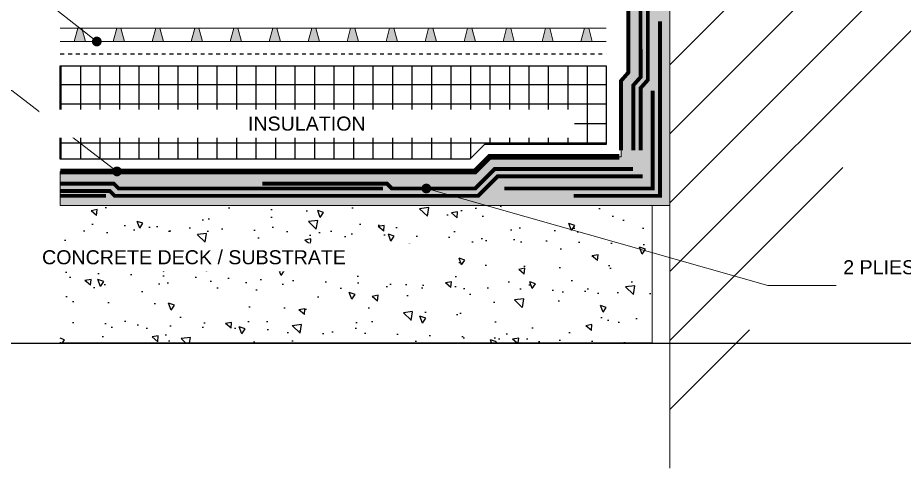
# Model space of a CAD drawing. Header units: inches. Extents: x 550 to 679, y 66 to 93.
# Drawn here: x 613.74 to 636.48, y 66.41 to 77.97 of the extents above; entities that cross this region are included whole.
import ezdxf
from ezdxf import colors
from ezdxf.entities.mleader import LeaderData, LeaderLine
from ezdxf.math import Vec2, Vec3

# ---------------------------------------------------------------- set-up
doc = ezdxf.new("R2010")
doc.units = ezdxf.units.IN
doc.header["$MEASUREMENT"] = 0
doc.linetypes.add('Dash', pattern=[0.25, 0.125, -0.125])
doc.linetypes.add('Dashed - Dense', pattern=[0.8, 0.5, -0.3])
doc.layers.get('Defpoints').update_dxf_attribs({"color": 103})
for name, color, linetype, lineweight in [('BP Drainage Mat', 191, 'Continuous', 0), ('BP Others', 190, 'Continuous', 0), ('BP Primer', 2, 'Continuous', 0), ('BP Text', 20, 'Continuous', 0), ('Drainage Mat', 191, 'Continuous', 0), ('RAM Black Pearl Sheet', 165, 'Continuous', 0)]:
    doc.layers.add(name, color=color, linetype=linetype, lineweight=lineweight)
doc.layers.add('BP Insulation Border', color=8, linetype='Continuous')
doc.layers.add('BP Insulation Foam', color=9, linetype='Continuous')
doc.layers.add('BP Protection Course', color=99, linetype='Continuous', lineweight=0, true_color=0x216123)
doc.layers.add('Protection Course', color=99, linetype='Dashed - Dense', lineweight=0, true_color=0x216123)
doc.styles.get("Standard").update_dxf_attribs({"font": 'ARIALN.TTF'})

# ---------------------------------------------------------------- blocks, each defined once
blk = doc.blocks.new('_Dot')
at = {"color": 0, "linetype": 'ByBlock', "lineweight": -2}
blk.add_line((-0.5, 0), (-1, 0), dxfattribs=at)
at = {"color": 0, "linetype": 'ByBlock', "const_width": 0.5}
blk.add_lwpolyline([(-0.25, 0, 1), (0.25, 0, 1)], format="xyb", close=True, dxfattribs=at)
blk = doc.blocks.new('*U9')
at = {"layer": 'BP Drainage Mat'}
h = blk.add_hatch(color=256, dxfattribs=at)
h.dxf.hatch_style = 1
h.paths.add_polyline_path([(0.5, 0.343), (0.553, 0.343), (0.645, 0), (0.5, 0), (0.355, 0), (0.447, 0.343)])
at = {"layer": 'BP Drainage Mat', "linetype": 'Continuous'}
for points in [[(1, 0.343), (0, 0.343)], [(1, 0), (0, 0)]]:
    blk.add_lwpolyline(points, dxfattribs=at)
blk.add_lwpolyline([(0.5, 0.343), (0.553, 0.343), (0.645, 0), (0.5, 0), (0.355, 0), (0.447, 0.343)], close=True, dxfattribs=at)
blk = doc.blocks.new('*U10')
at = {"layer": 'Drainage Mat', "color": 0, "linetype": 'ByBlock', "lineweight": -2, "transparency": 16777216}
for p in [(614.828, 77.355), (615.828, 77.355), (616.828, 77.355), (617.828, 77.355), (618.828, 77.355), (619.828, 77.355), (620.828, 77.355), (621.828, 77.355), (622.828, 77.355), (623.828, 77.355), (624.828, 77.355), (625.828, 77.355), (626.828, 77.355), (627.828, 77.355)]:
    blk.add_blockref('*U9', p, dxfattribs=at)

msp = doc.modelspace()

# ---------------------------------------------------------------- hatches: boundary and pattern name
at = {"layer": 'BP Insulation Foam'}
h = msp.add_hatch(dxfattribs=at)
h.set_pattern_fill('NET', color=256, scale=4)
h.set_pattern_definition([(0, (-169.6467, 43.7563), (0, 0.5), []), (90, (-169.6467, 43.7563), (-0.5, 3e-17), [])])
h.paths.add_polyline_path([(614.828, 76.73), (614.828, 74.336), (625.336, 74.336), (625.711, 74.711), (628.829, 74.711), (628.829, 76.73)])
at = {"layer": 'BP Others'}
h = msp.add_hatch(dxfattribs=at)
h.set_pattern_fill('ANSI31', color=256, scale=10)
h.set_pattern_definition([(45, (-169.6467, -16.2437), (-0.8838835, 0.8838835), [])])
h.paths.add_polyline_path([(639.936, 91.919), (637.092, 91.919), (634.292, 84.226), (634.292, 82.966), (639.936, 82.879)])
h.paths.add_polyline_path([(636.892, 91.37), (636.692, 91.919), (634.292, 91.919), (634.292, 91.354), (635.211, 91.354), (635.211, 91.046), (634.292, 91.046), (634.292, 84.226)])
h.paths.add_polyline_path([(639.936, 82.879), (634.292, 82.966), (630.461, 82.966), (630.461, 66.411)])
at = {"layer": 'BP Others', "linetype": 'Continuous', "lineweight": -2}
h = msp.add_hatch(dxfattribs=at)
h.set_pattern_fill('AR-CONC', color=256, scale=0.25, angle=90)
h.set_pattern_definition([(140, (-169.6467, 19.7563), (0.1568803, 1.7931505), [0.1875, -2.0625]), (85, (-169.6467, 19.7563), (-1.8804803, -0.3468783), [0.15, -1.65]), (190.45144, (-169.6336, 19.9057), (-1.7236, 1.446272), [0.1593505, -1.7528553]), (136.1842, (-170.1467, 19.7563), (0.413798, 2.6681033), [0.28125, -3.09375]), (186.63564, (-170.1122, 19.9787), (-2.4352965, 2.336655), [0.239026, -2.629284]), (81.18416, (-170.1467, 19.7563), (-2.4352965, 2.336655), [0.225, -2.475]), (111, (-170.0217, 20.0063), (1.0065472, 1.4922676), [0.1875, -2.0625]), (56, (-170.0217, 20.0063), (-1.812875, 0.6082883), [0.15, -1.65]), (161.45144, (-169.9378, 20.1307), (-0.806328, 2.100556), [0.1593505, -1.7528553]), (127.5, (-169.6467, 19.7563), (-0.83223463, 0.03039964), [0, -1.63, 0, -1.675, 0, -1.65625]), (97.5, (-169.6467, 19.7563), (-0.9860293, 0.6576738), [0, -0.955, 0, -1.5925, 0, -0.63125]), (57.5, (-169.6467, 19.1988), (0.0563872, 1.3345561), [0, -0.625, 0, -1.95, 0, -2.5875]), (47.5, (-169.6467, 18.9488), (-0.2502625, 1.4579654), [0, -0.8125, 0, -1.295, 0, -1.8375])])
h.paths.add_polyline_path([(630.013, 73.148), (614.828, 73.148), (614.828, 69.628), (630.013, 69.628)])
at = {"layer": 'BP Primer'}
h = msp.add_hatch(dxfattribs=at)
h.set_pattern_fill('WOOD6', color=6, scale=0.2, pattern_type=2)
h.set_pattern_definition([(216.8699, (-169.56668, -16.043685), (0.5999999836, 0.4000000247), [0.1, -0.9]), (206.5651, (-169.44668, -16.103685), (-0.199999832, -0.200000262), [0.2236068, -0.2236068]), (198.4349, (-169.44668, -16.203685), (-0.400000087, -0.1999996806), [0.1264912, -0.5059644])])
h.paths.add_polyline_path([(630.461, 73.148), (630.461, 82.966), (634.292, 82.966), (634.292, 90.286), (633.542, 90.286), (633.542, 88.22), (633.229, 87.907), (633.229, 86.342), (633.042, 86.154), (633.042, 84.216), (631.756, 84.216), (631.568, 84.028), (629.211, 84.028), (629.211, 81.089), (629.398, 80.905), (629.398, 76.56), (629.211, 76.348), (629.211, 74.398), (625.84, 74.398), (625.465, 74.023), (614.828, 74.023), (614.828, 73.148)])

# ---------------------------------------------------------------- linework, layer by layer
at = {"linetype": 'Dash', "ltscale": 0.5}
msp.add_lwpolyline([(614.828, 77.042), (628.829, 77.042)], dxfattribs=at)
at = {"layer": 'BP Insulation Border'}
msp.add_lwpolyline([(614.828, 76.73), (628.829, 76.73), (628.829, 74.711), (625.711, 74.711), (625.336, 74.336), (614.828, 74.336)], close=True, dxfattribs=at)
at = {"layer": 'BP Others'}
msp.add_line((630.461, 66.411), (630.461, 82.966), dxfattribs=at)
msp.add_lwpolyline([(614.828, 73.148), (630.013, 73.148), (630.013, 69.628), (614.828, 69.628)], dxfattribs=at)
at = {"layer": 'BP Primer'}
msp.add_lwpolyline([(614.828, 73.148), (614.828, 74.023), (625.465, 74.023), (625.84, 74.398), (629.211, 74.398), (629.211, 76.348), (629.398, 76.56), (629.398, 80.905), (629.211, 81.089), (629.211, 84.028), (631.568, 84.028), (631.756, 84.216), (633.042, 84.216), (633.042, 86.154), (633.229, 86.342), (633.229, 87.907), (633.542, 88.22), (633.542, 90.286), (634.292, 90.286), (634.292, 82.966), (630.461, 82.966), (630.461, 73.148), (614.828, 73.148)], dxfattribs=at)
at = {"layer": 'BP Protection Course', "const_width": 0.1}
msp.add_lwpolyline([(629.211, 83.864), (629.211, 81.089), (629.398, 80.905), (629.398, 76.56), (629.211, 76.348), (629.211, 74.564)], dxfattribs=at)
at = {"layer": 'Defpoints'}
msp.add_lwpolyline([(600.363, 92.61), (648.257, 92.61), (648.257, 69.613), (600.363, 69.613)], close=True, dxfattribs=at)
at = {"layer": 'Drainage Mat'}
msp.add_line((614.828, 77.355), (628.474, 77.355), dxfattribs=at)
at = {"layer": 'Protection Course', "linetype": 'Continuous', "ltscale": 0.2, "const_width": 0.141}
msp.add_lwpolyline([(629.165, 74.398), (625.84, 74.398), (625.465, 74.023), (614.828, 74.023)], dxfattribs=at)
at = {"layer": 'RAM Black Pearl Sheet', "const_width": 0.1}
for points in [[(629.523, 83.757), (629.523, 81.22), (629.71, 81.036), (629.711, 76.441), (629.523, 76.23), (629.523, 74.564)], [(629.711, 83.582), (629.711, 81.299), (629.898, 81.115), (629.898, 76.37), (629.711, 76.159), (629.711, 74.564)], [(627.997, 73.398), (630.211, 73.398), (630.211, 77.87)], [(626.221, 73.586), (630.023, 73.586), (630.023, 76.096)], [(629.517, 74.086), (625.97, 74.086), (625.47, 73.586), (623.33, 73.586), (623.205, 73.711), (620.006, 73.711)], [(629.763, 73.898), (626.047, 73.898), (625.547, 73.398), (616.221, 73.398), (616.096, 73.523), (614.828, 73.523)], [(623.103, 73.586), (616.324, 73.586), (616.199, 73.711), (614.828, 73.711)], [(615.997, 73.398), (614.828, 73.398)]]:
    msp.add_lwpolyline(points, dxfattribs=at)

# ---------------------------------------------------------------- block references
at = {"layer": 'Drainage Mat'}
msp.add_blockref('*U10', (0, 0), dxfattribs=at)

# ---------------------------------------------------------------- leaders
at = {"layer": 'BP Text'}
ml = msp.add_multileader_mtext('Standard', dxfattribs=at)
ml.set_content('\\A1;{\\fArial|b0|i0|c0|p34;BLACK PEARL\\H0.75833x;\\S®^;\\H1.31869x; REINFORCING PLIES TYP. AT CORNERS}', color=256)
ml.set_leader_properties(color=256, lineweight=0)
ml.set_arrow_properties(name='DOT')
ml.build(insert=Vec2(0, 0))
ml.multileader.update_dxf_attribs({"text_left_attachment_type": 2, "text_right_attachment_type": 2, "dogleg_length": 0.36, "arrow_head_size": 0.25, "scale": 4})
ctx = ml.context
ctx.base_point, ctx.scale, ctx.char_height, ctx.arrow_head_size, ctx.landing_gap_size, ctx.plane_origin = Vec3(640.645, 76.099), 4, 0.36, 0.25, 0.18, Vec3(659.63, 77.011)
ctx.left_attachment, ctx.right_attachment = 2, 2
notes = []
notes.append((ctx, [(1, (1, 1, 0), (640.003, 76.099), (1, 0), 0.641, [(0, [(634.042, 83.97)], 0, []), (3, [(630.672, 83.216)], 0, [])])]))
ctx.mtext.insert, ctx.mtext.width, ctx.mtext.flow_direction = Vec3(640.825, 76.891), 5.27233, 5
ml = msp.add_multileader_mtext('Standard', dxfattribs=at)
ml.set_content('\\A1;{\\fArial|b0|i0|c0|p34;RAM DRAINAGE MAT (OPTIONAL) \\POR POLYFELT FILTER FABRIC}', color=256)
ml.set_leader_properties(color=256, lineweight=0)
ml.set_arrow_properties(name='DOT')
ml.build(insert=Vec2(0, 0))
ml.multileader.update_dxf_attribs({"text_left_attachment_type": 2, "text_right_attachment_type": 2, "dogleg_length": 0.36, "arrow_head_size": 0.25, "scale": 4})
ctx = ml.context
ctx.base_point, ctx.scale, ctx.char_height, ctx.arrow_head_size, ctx.landing_gap_size, ctx.plane_origin = Vec3(604.449, 78.599), 4, 0.36, 0.25, 0.18, Vec3(605.854, 84.503)
ctx.left_attachment, ctx.right_attachment, ctx.text_align_type = 2, 2, 2
notes.append((ctx, [(1, (1, 1, 0), (614.179, 78.599), (-1, 0), 1.325, [(1, [(615.763, 77.355)], 0, [])])]))
ctx.mtext.insert, ctx.mtext.width, ctx.mtext.alignment, ctx.mtext.flow_direction = Vec3(612.674, 79.088), 15.60738, 3, 5
ml = msp.add_multileader_mtext('Standard', dxfattribs=at)
ml.set_content('\\A1;{\\fArial|b0|i0|c0|p34;RAM PROTECTION COURSE \\PSET IN BLACK PEARL\\H0.75833x;\\S®^;\\H1.31869x; PRIMER-ADHESIVE}', color=256)
ml.set_leader_properties(color=256, lineweight=0)
ml.set_arrow_properties(name='DOT')
ml.build(insert=Vec2(0, 0))
ml.multileader.update_dxf_attribs({"text_left_attachment_type": 2, "text_right_attachment_type": 2, "dogleg_length": 0.36, "arrow_head_size": 0.25, "scale": 4})
ctx = ml.context
ctx.base_point, ctx.scale, ctx.char_height, ctx.arrow_head_size, ctx.landing_gap_size, ctx.plane_origin = Vec3(605.715, 76.099), 4, 0.36, 0.25, 0.18, Vec3(637.097, 72.801)
ctx.left_attachment, ctx.right_attachment, ctx.text_align_type = 2, 2, 2
notes.append((ctx, [(0, (1, 1, 0), (613.586, 76.099), (-1, 0), 0.731, [(1, [(616.282, 74.023)], 0, [])])]))
ctx.mtext.insert, ctx.mtext.width, ctx.mtext.alignment, ctx.mtext.flow_direction = Vec3(612.674, 76.891), 8.51843, 3, 5
for ctx, leaders in notes:
    for number, flags, end, landing, length, lines in leaders:
        leader = LeaderData()
        leader.index, (leader.has_last_leader_line, leader.has_dogleg_vector, leader.attachment_direction) = number, flags
        leader.last_leader_point, leader.dogleg_vector, leader.dogleg_length = Vec3(end), Vec3(landing), length
        for number, points, colour, breaks in lines:
            line = LeaderLine()
            line.index, line.vertices, line.color, line.breaks = number, Vec3.list(points), colors.encode_raw_color(colour), breaks
            leader.lines.append(line)
        ctx.leaders.append(leader)

# ---------------------------------------------------------------- next in the draw order: leaders
ml = msp.add_multileader_mtext('Standard', dxfattribs=at)
ml.set_content('\\A1;{\\fArial|b0|i0|c0|p34;INSULATION}', color=256)
ml.set_leader_properties(color=256, lineweight=0)
ml.set_arrow_properties(name='DOT')
ml.build(insert=Vec2(0, 0))
ml.multileader.update_dxf_attribs({"text_left_attachment_type": 2, "text_right_attachment_type": 2, "dogleg_length": 0.36, "arrow_head_size": 0.25, "scale": 4})
ctx = ml.context
ctx.base_point, ctx.scale, ctx.char_height, ctx.arrow_head_size, ctx.landing_gap_size, ctx.plane_origin = Vec3(619.505, 75.243), 4, 0.36, 0.25, 0.18, Vec3(631.625, 80.1)
ctx.left_attachment, ctx.right_attachment, ctx.text_align_type = 2, 2, 1
ctx.mtext.insert, ctx.mtext.width, ctx.mtext.defined_height, ctx.mtext.alignment, ctx.mtext.flow_direction = Vec3(621.15, 75.43), 3.3411, 0.273, 2, 5
ctx.mtext.has_bg_fill, ctx.mtext.bg_color, ctx.mtext.bg_scale_factor, ctx.mtext.bg_transparency, ctx.mtext.use_window_bg_color = 1, -1027028792, 1.5, 0, 1
ml = msp.add_multileader_mtext('Standard', dxfattribs=at)
ml.set_content('\\A1;{\\fArial|b0|i0|c0|p34;CONCRETE DECK / SUBSTRATE}', color=256)
ml.set_leader_properties(color=256, lineweight=0)
ml.set_arrow_properties(name='DOT')
ml.build(insert=Vec2(0, 0))
ml.multileader.update_dxf_attribs({"text_left_attachment_type": 2, "text_right_attachment_type": 2, "dogleg_length": 0.36, "arrow_head_size": 0.25, "scale": 4})
ctx = ml.context
ctx.base_point, ctx.scale, ctx.char_height, ctx.arrow_head_size, ctx.landing_gap_size, ctx.plane_origin = Vec3(616.593, 71.211), 4, 0.36, 0.25, 0.18, Vec3(624.66, 76.679)
ctx.left_attachment, ctx.right_attachment, ctx.text_align_type = 2, 2, 1
ctx.mtext.insert, ctx.mtext.width, ctx.mtext.defined_height, ctx.mtext.alignment, ctx.mtext.flow_direction = Vec3(618.257, 72.003), 2.94573, 0.261, 2, 5
ctx.mtext.has_bg_fill, ctx.mtext.bg_color, ctx.mtext.bg_scale_factor, ctx.mtext.bg_transparency, ctx.mtext.use_window_bg_color = 1, -1027028792, 1.5, 0, 1

# ---------------------------------------------------------------- next in the draw order: leaders
ml = msp.add_multileader_mtext('Standard', dxfattribs=at)
ml.set_content('\\A1;{\\fArial|b0|i0|c0|p34;2 PLIES BLACK PEARL\\H0.75833x;\\S®^;\\H1.31869x; WATERPROOFING SHEETS SET IN AND TOP COATED WITH BLACK PEARL\\H0.75833x;\\S®^;\\H1.31869x; PRIMER-ADHESIVE}', color=256)
ml.set_leader_properties(color=256, lineweight=0)
ml.set_arrow_properties(name='DOT')
ml.build(insert=Vec2(0, 0))
ml.multileader.update_dxf_attribs({"text_left_attachment_type": 2, "text_right_attachment_type": 2, "dogleg_length": 0.36, "arrow_head_size": 0.25, "scale": 4})
ctx = ml.context
ctx.base_point, ctx.scale, ctx.char_height, ctx.arrow_head_size, ctx.landing_gap_size, ctx.plane_origin = Vec3(634.729, 71.099), 4, 0.36, 0.25, 0.18, Vec3(640.915, 70.131)
ctx.left_attachment, ctx.right_attachment = 2, 2
notes = []
notes.append((ctx, [(1, (1, 1, 0), (632.977, 71.099), (1, 0), 1.752, [(1, [(624.216, 73.586)], 0, [])])]))
ctx.mtext.insert, ctx.mtext.width, ctx.mtext.flow_direction = Vec3(634.909, 71.894), 11.03944, 5
for ctx, leaders in notes:
    for number, flags, end, landing, length, lines in leaders:
        leader = LeaderData()
        leader.index, (leader.has_last_leader_line, leader.has_dogleg_vector, leader.attachment_direction) = number, flags
        leader.last_leader_point, leader.dogleg_vector, leader.dogleg_length = Vec3(end), Vec3(landing), length
        for number, points, colour, breaks in lines:
            line = LeaderLine()
            line.index, line.vertices, line.color, line.breaks = number, Vec3.list(points), colors.encode_raw_color(colour), breaks
            leader.lines.append(line)
        ctx.leaders.append(leader)

doc.saveas('drawing.dxf')
